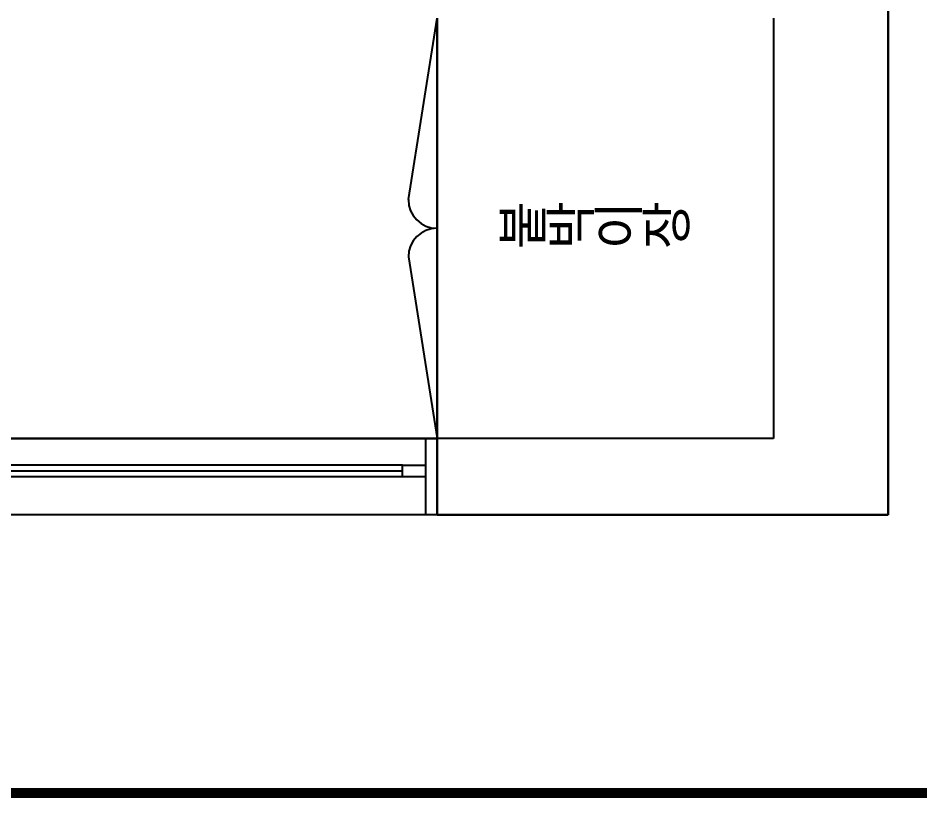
# Model space of a CAD drawing. Header units: millimetres. Extents: x -41292 to 298682, y -22072 to 33155.
# Drawn here: x 36349 to 38708, y 640 to 2681 of the extents above; entities that cross this region are included whole.
import ezdxf

# ---------------------------------------------------------------- set-up
doc = ezdxf.new("R2010")
doc.units = ezdxf.units.MM
for name, color, linetype in [('0-ELC TEXT', 7, 'Continuous'), ('가구', 8, 'Continuous'), ('벽1', 2, 'Continuous'), ('창호', 4, 'Continuous'), ('틀', 8, 'Continuous')]:
    doc.layers.add(name, color=color, linetype=linetype)
doc.styles.add('코레일둥고', font='@Microsoft JhengHei Light.ttf')

# ---------------------------------------------------------------- blocks, each defined once
blk = doc.blocks.new('AHSISHEUD')
for p, q in [((39252, 19028.7), (39252, 28408.7)), ((38072, 19228.7), (38072, 20328.7)), ((38952, 20328.7), (38952, 19228.7)), ((38072, 19228.7), (34672, 19228.7)), ((38952, 19228.7), (38072, 19228.7)), ((38072, 19228.7), (38072, 19028.7)), ((38072, 19028.7), (34672, 19028.7)), ((38072, 19028.7), (39252, 19028.7))]:
    blk.add_line(p, q)

msp = doc.modelspace()

# ---------------------------------------------------------------- linework, layer by layer
at = {"const_width": 25.94}
msp.add_lwpolyline([(41789.27, 653.15), (21789.27, 653.15), (21789.27, 14503.15), (41789.27, 14503.15)], close=True, dxfattribs=at)
at = {"layer": '가구'}
for p, q in [((37369.67, 2205.58), (37444.67, 2680.58)), ((37444.67, 2680.58), (37444.67, 1580.58)), ((37369.67, 2055.58), (37444.67, 1580.58))]:
    msp.add_line(p, q, dxfattribs=at)
for centre, start, end in [((37444.67, 2205.58), 180, 270), ((37444.67, 2055.58), 90, 180)]:
    msp.add_arc(centre, 75, start, end, dxfattribs=at)
at = {"layer": '벽1'}
for p, q in [((38624.67, 10760.58), (38624.67, 1380.58)), ((38324.67, 2680.58), (38324.67, 1580.58)), ((38324.67, 1580.58), (37444.67, 1580.58)), ((37444.67, 1380.58), (37444.67, 1580.58)), ((38624.67, 1380.58), (37444.67, 1380.58))]:
    msp.add_line(p, q, dxfattribs=at)
at = {"layer": '창호'}
for p, q in [((37354.67, 1510.58), (35775.44, 1510.58)), ((37354.67, 1480.58), (35775.44, 1480.58))]:
    msp.add_line(p, q, dxfattribs=at)
at = {"layer": '틀'}
for p, q in [((34045.44, 1580.58), (37444.67, 1580.58)), ((37414.67, 1580.58), (37414.67, 1380.58)), ((37444.67, 1580.58), (37444.67, 1380.58)), ((35775.44, 1495.58), (37354.67, 1495.58)), ((37444.67, 1380.58), (34045.44, 1380.58))]:
    msp.add_line(p, q, dxfattribs=at)
msp.add_lwpolyline([(37354.67, 1480.58), (37354.67, 1510.58), (37414.67, 1510.58), (37414.67, 1480.58)], close=True, dxfattribs=at)

# ---------------------------------------------------------------- block references
msp.add_blockref('AHSISHEUD', (-627.37, -17648.09))

# ---------------------------------------------------------------- texts
at = {"layer": '0-ELC TEXT', "style": '코레일둥고'}
msp.add_text('붙박이장', height=100, dxfattribs=at).set_placement((37598.58, 2091.94))

doc.saveas('drawing.dxf')
